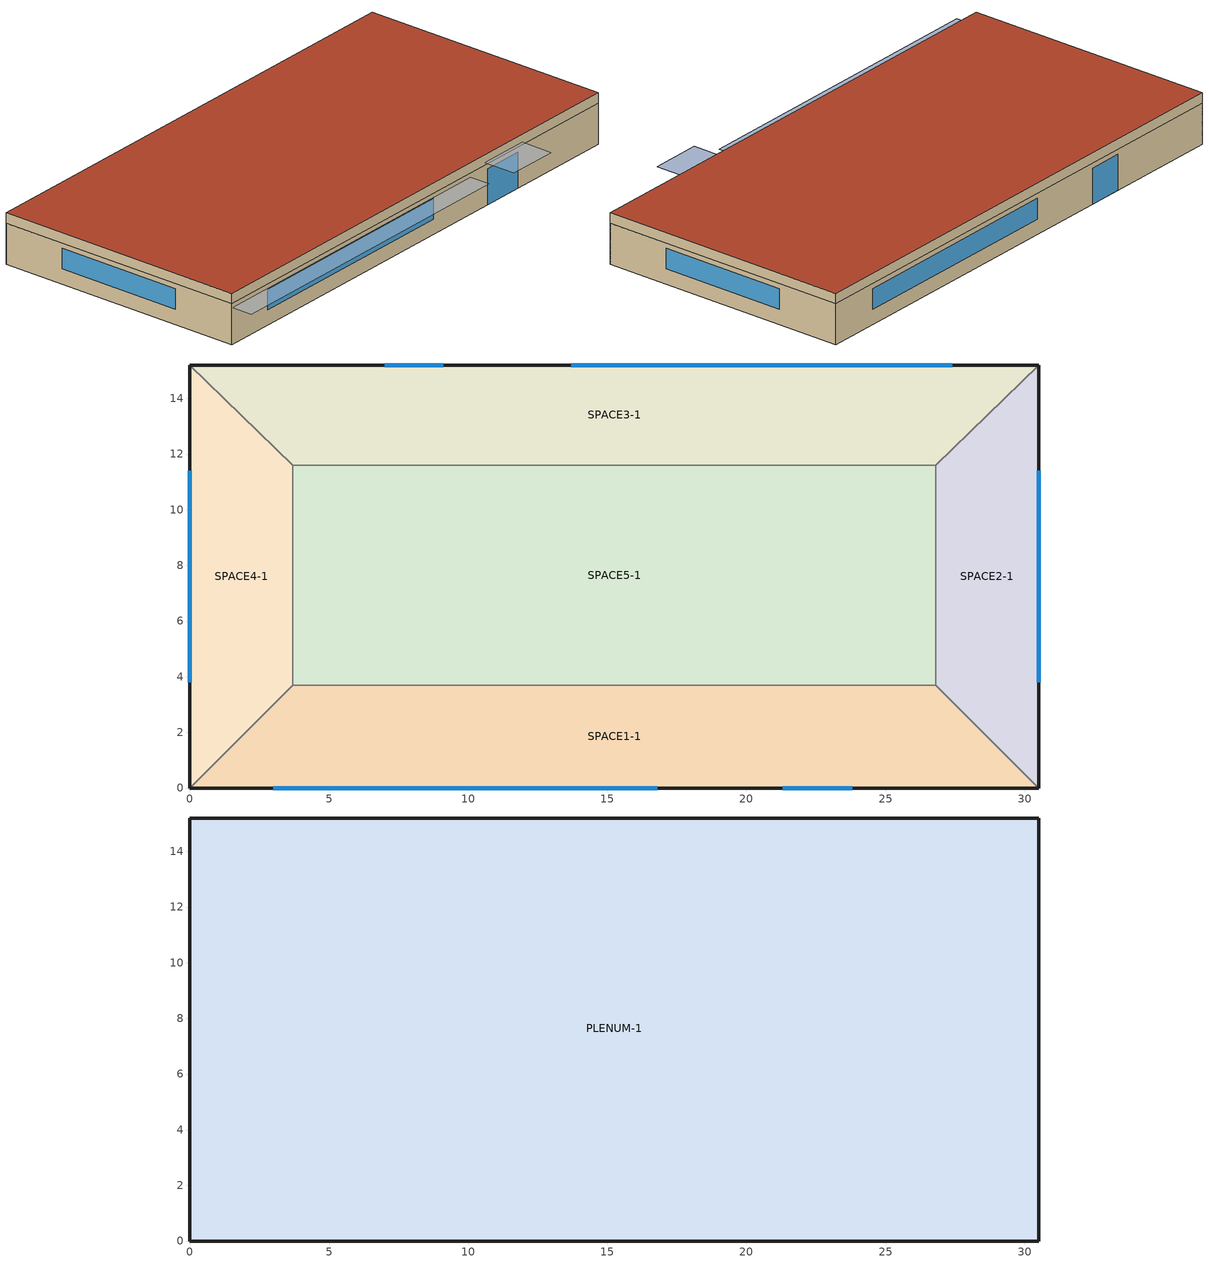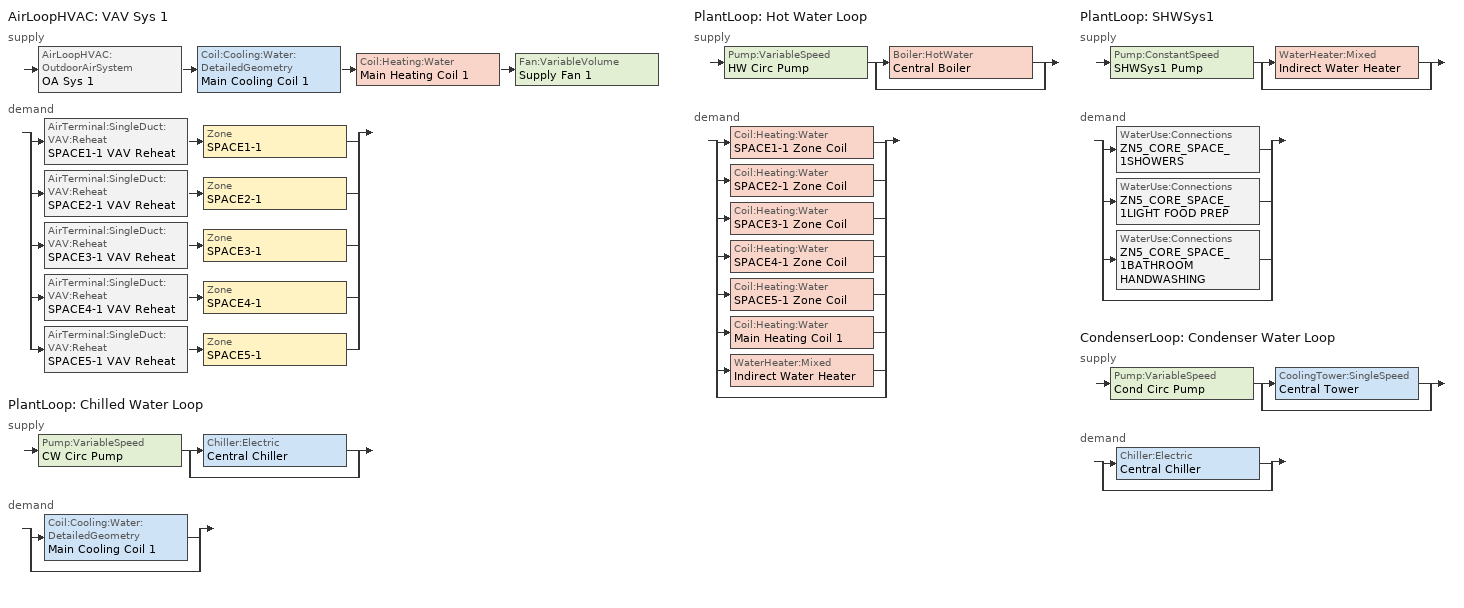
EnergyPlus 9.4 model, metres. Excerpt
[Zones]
SPACE3-1
 floor ground (FLOOR-SLAB-1): 26.8,11.6 3.7,11.6 0,15.2 30.5,15.2 z0
 wall outside (WALL-1): 30.5,15.2 0,15.2 z0:2.4
 wall to SPACE2-1 (INT-WALL-1): 26.8,11.6 30.5,15.2 z0:2.4
 wall to SPACE4-1 (INT-WALL-1): 0,15.2 3.7,11.6 z0:2.4
 wall to SPACE5-1 (INT-WALL-1): 3.7,11.6 26.8,11.6 z0:2.4
 window (Sgl Grey 3mm): 9.1,15.2 7,15.2 z0:2.1
 window (Dbl Clr 3mm/13mm Air): 27.4,15.2 13.7,15.2 z0.9:2.1
SPACE1-1
 floor ground (FLOOR-SLAB-1): 26.8,3.7 30.5,0 0,0 3.7,3.7 z0
 wall outside (WALL-1): 0,0 30.5,0 z0:2.4
 wall to SPACE2-1 (INT-WALL-1): 30.5,0 26.8,3.7 z0:2.4
 wall to SPACE4-1 (INT-WALL-1): 3.7,3.7 0,0 z0:2.4
 wall to SPACE5-1 (INT-WALL-1): 26.8,3.7 3.7,3.7 z0:2.4
 window (Sgl Grey 3mm): 21.3,0 23.8,0 z0:2.1
 window (Dbl Clr 3mm/13mm Air): 3,0 16.8,0 z0.9:2.1
SPACE2-1
 floor ground (FLOOR-SLAB-1): 26.8,11.6 30.5,15.2 30.5,0 26.8,3.7 z0
 wall outside (WALL-1): 30.5,0 30.5,15.2 z0:2.4
 wall to SPACE5-1 (INT-WALL-1): 26.8,11.6 26.8,3.7 z0:2.4
 window (Dbl Clr 3mm/13mm Air): 30.5,3.8 30.5,11.4 z0.9:2.1
SPACE4-1
 floor ground (FLOOR-SLAB-1): 3.7,3.7 0,0 0,15.2 3.7,11.6 z0
 wall outside (WALL-1): 0,15.2 0,0 z0:2.4
 wall to SPACE5-1 (INT-WALL-1): 3.7,3.7 3.7,11.6 z0:2.4
 window (Dbl Clr 3mm/13mm Air): 0,11.4 0,3.8 z0.9:2.1
SPACE5-1
 floor ground (FLOOR-SLAB-1): 26.8,11.6 26.8,3.7 3.7,3.7 3.7,11.6 z0
PLENUM-1
 floor to SPACE1-1 (CLNG-1): 26.8,3.7 30.5,0 0,0 3.7,3.7 z2.4
 floor to SPACE2-1 (CLNG-1): 26.8,11.6 30.5,15.2 30.5,0 26.8,3.7 z2.4
 floor to SPACE3-1 (CLNG-1): 26.8,11.6 3.7,11.6 0,15.2 30.5,15.2 z2.4
 floor to SPACE4-1 (CLNG-1): 3.7,3.7 0,0 0,15.2 3.7,11.6 z2.4
 floor to SPACE5-1 (CLNG-1): 26.8,11.6 26.8,3.7 3.7,3.7 3.7,11.6 z2.4
 wall outside (WALL-1): 30.5,15.2 0,15.2 0,0 30.5,0 30.5,15.2 z2.4:3
 roof outside (ROOF-1): 0,15.2 0,0 30.5,0 30.5,15.2 z3
shading: 0,-1.3 0,0 19.8,0 19.8,-1.3 z2.2; 21,-2 21,0 24.1,0 24.1,-2 z2.6
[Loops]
AirLoopHVAC 'VAV Sys 1'
 supply: AirLoopHVAC:OutdoorAirSystem 'OA Sys 1' > Coil:Cooling:Water:DetailedGeometry 'Main Cooling Coil 1' > Coil:Heating:Water 'Main Heating Coil 1' > Fan:VariableVolume 'Supply Fan 1'
 demand: split
  | AirTerminal:SingleDuct:VAV:Reheat 'SPACE1-1 VAV Reheat' > Zone 'SPACE1-1'
  | AirTerminal:SingleDuct:VAV:Reheat 'SPACE2-1 VAV Reheat' > Zone 'SPACE2-1'
  | AirTerminal:SingleDuct:VAV:Reheat 'SPACE3-1 VAV Reheat' > Zone 'SPACE3-1'
  | AirTerminal:SingleDuct:VAV:Reheat 'SPACE4-1 VAV Reheat' > Zone 'SPACE4-1'
  | AirTerminal:SingleDuct:VAV:Reheat 'SPACE5-1 VAV Reheat' > Zone 'SPACE5-1'
PlantLoop 'Chilled Water Loop'
 supply: Pump:VariableSpeed 'CW Circ Pump' > split
  | Chiller:Electric 'Central Chiller'
  | bypass
 demand: split
  | Coil:Cooling:Water:DetailedGeometry 'Main Cooling Coil 1'
  | bypass
PlantLoop 'Hot Water Loop'
 supply: Pump:VariableSpeed 'HW Circ Pump' > split
  | Boiler:HotWater 'Central Boiler'
  | bypass
 demand: split
  | Coil:Heating:Water 'SPACE1-1 Zone Coil'
  | Coil:Heating:Water 'SPACE2-1 Zone Coil'
  | Coil:Heating:Water 'SPACE3-1 Zone Coil'
  | Coil:Heating:Water 'SPACE4-1 Zone Coil'
  | Coil:Heating:Water 'SPACE5-1 Zone Coil'
  | Coil:Heating:Water 'Main Heating Coil 1'
  | WaterHeater:Mixed 'Indirect Water Heater'
  | bypass
PlantLoop 'SHWSys1'
 supply: Pump:ConstantSpeed 'SHWSys1 Pump' > split
  | WaterHeater:Mixed 'Indirect Water Heater'
  | bypass
 demand: split
  | WaterUse:Connections 'ZN5_CORE_SPACE_1SHOWERS'
  | WaterUse:Connections 'ZN5_CORE_SPACE_1LIGHT FOOD PREP'
  | WaterUse:Connections 'ZN5_CORE_SPACE_1BATHROOM HANDWASHING'
  | bypass
CondenserLoop 'Condenser Water Loop'
 supply: Pump:VariableSpeed 'Cond Circ Pump' > split
  | CoolingTower:SingleSpeed 'Central Tower'
  | bypass
 demand: split
  | Chiller:Electric 'Central Chiller'
  | bypass
[Building]
Building: Loads convergence tolerance value=0.04; Maximum number of warmup days=25; Minimum number of warmup days=6; North axis=30; Solar distribution=FullExterior; Temperature convergence tolerance value=0.4; Terrain=City
[Site:GroundTemperature:BuildingSurface]
20.03, 20.03, 20.13, 20.3, 20.43, 20.52, 20.62, 20.77, 20.78, 20.55, 20.44, 20.2
[Site:Location]
CHICAGO_IL_USA TMY2-94846: Elevation=190; Latitude=41.78; Longitude=-87.75; Time zone=-6
[Site:Precipitation]
Average total annual precipitation=0.80771; Design level for total annual precipitation=0.75; Precipitation model type=ScheduleAndDesignLevel; Precipitation rates schedule=PrecipitationSchd
[Site:WaterMainsTemperature]
Annual average outdoor air temperature=9.69; Calculation method=Correlation; Maximum difference in monthly average outdoor air temperatures=28.1
[SizingPeriod:DesignDay] Barometric pressure=99063; Day of month=21; Daylight saving time indicator=No; Humidity condition type=WetBulb; Rain indicator=No; Snow indicator=No; Solar model indicator=ASHRAEClearSky
Name | Daily dry bulb temperature range | Day type | Maximum dry bulb temperature | Month | Sky clearness | Wetbulb or dewpoint at maximum dry bulb | Wind direction | Wind speed
CHICAGO_IL_USA Annual Cooling 1% Design Conditions DB/MCWB | 10.7 | SummerDesignDay | 31.5 | 7 | 1 | 23 | 230 | 5.3
CHICAGO_IL_USA Annual Heating 99% Design Conditions DB | 0 | WinterDesignDay | -17.3 | 1 | 0 | -17.3 | 270 | 4.9
[Construction]
CLNG-1: MAT-CLNG-1
Dbl Clr 3mm/13mm Air: CLEAR 3MM, AIR 13MM, CLEAR 3MM
FLOOR-SLAB-1: CC03, CP01
INT-WALL-1: GP02, AL21, GP02
ROOF-1: RG01, BR01, IN46, WD01
Sgl Grey 3mm: GREY 3MM
WALL-1: WD01, PW03, IN02, GP01
[Material] Thermal absorptance=0.9
Name | Conductivity | Density | Roughness | Solar absorptance | Specific heat | Thickness | Visible absorptance
BR01 | 0.162 | 1121 | VeryRough | 0.7 | 1464 | 0.0095 | 0.7
CC03 | 1.31 | 2243 | MediumRough | 0.65 | 837 | 0.1016 | 0.65
GP01 | 0.16 | 801 | MediumSmooth | 0.75 | 837 | 0.0127 | 0.75
GP02 | 0.16 | 801 | MediumSmooth | 0.75 | 837 | 0.0159 | 0.75
IN02 | 0.043 | 10 | Rough | 0.75 | 837 | 0.0901 | 0.75
IN46 | 0.023 | 24 | VeryRough | 0.5 | 1590 | 0.0762 | 0.5
PW03 | 0.115 | 545 | MediumSmooth | 0.78 | 1213 | 0.0127 | 0.78
RG01 | 1.442 | 881 | Rough | 0.65 | 1674 | 0.0127 | 0.65
WD01 | 0.115 | 513 | MediumSmooth | 0.78 | 1381 | 0.0191 | 0.78
[Material:AirGap]
AL21: Thermal resistance=0.157
[Material:NoMass] Roughness=Rough
Name | Solar absorptance | Thermal absorptance | Thermal resistance | Visible absorptance
CP01 | 0.75 | 0.9 | 0.367 | 0.75
MAT-CLNG-1 | 0.65 | 0.65 | 0.652259 | 0.65
[WindowMaterial:Gas]
AIR 13MM: Gas type=Air; Thickness=0.0127
[WindowMaterial:Glazing] Back side infrared hemispherical emissivity=0.84; Conductivity=0.9; Front side infrared hemispherical emissivity=0.84; Infrared transmittance at normal incidence=0; Optical data type=SpectralAverage; Thickness=0.003
Name | Back side solar reflectance at normal incidence | Back side visible reflectance at normal incidence | Front side solar reflectance at normal incidence | Front side visible reflectance at normal incidence | Solar transmittance at normal incidence | Visible transmittance at normal incidence
CLEAR 3MM | 0.075 | 0.081 | 0.075 | 0.081 | 0.837 | 0.898
GREY 3MM | 0.061 | 0.061 | 0.061 | 0.061 | 0.626 | 0.611
[AirLoopHVAC]
VAV Sys 1: Design supply air flow rate=Autosize
[AirLoopHVAC:ReturnPlenum]
Return-Plenum-1: Zone=PLENUM-1
[AirTerminal:SingleDuct:VAV:Reheat] Availability schedule=ReheatCoilAvailSched; Constant minimum air flow fraction=0.3; Convergence tolerance=0.001; Damper heating action=ReverseWithLimits; Maximum air flow rate=Autosize; Maximum flow fraction during reheat=Autosize; Maximum flow per zone floor area during reheat=Autosize; Maximum hot water or steam flow rate=Autosize; Minimum hot water or steam flow rate=0; Zone minimum air flow input method=Constant
Name | Reheat coil
SPACE1-1 VAV Reheat | SPACE1-1 Zone Coil
SPACE2-1 VAV Reheat | SPACE2-1 Zone Coil
SPACE3-1 VAV Reheat | SPACE3-1 Zone Coil
SPACE4-1 VAV Reheat | SPACE4-1 Zone Coil
SPACE5-1 VAV Reheat | SPACE5-1 Zone Coil
[AvailabilityManager:Scheduled]
VAV Sys 1 Avail: Schedule=FanAvailSched
[Boiler:HotWater]
Central Boiler: Boiler flow mode=LeavingSetpointModulated; Design water flow rate=Autosize; Efficiency curve temperature evaluation variable=LeavingBoiler; Fuel type=NaturalGas; Maximum part load ratio=1.2; Minimum part load ratio=0; Nominal capacity=Autosize; Nominal thermal efficiency=0.8; Normalized boiler efficiency curve=BoilerEfficiency; Optimum part load ratio=1; Water outlet upper temperature limit=100
[Chiller:Electric]
Central Chiller: Chilled water outlet temperature lower limit=5; Chiller flow mode=LeavingSetpointModulated; Condenser type=WaterCooled; Design chilled water flow rate=Autosize; Design chilled water outlet temperature=6.667; Design condenser fluid flow rate=Autosize; Design condenser inlet temperature=29.44; Maximum part load ratio=1; Minimum part load ratio=0; Nominal capacity=Autosize; Nominal cop=3.2; Optimum part load ratio=0.65; Temperature rise coefficient=2.682759; Coefficient 1 of capacity ratio curve=0.944836; Coefficient 1 of full load ratio curve=0.03303; Coefficient 1 of power ratio curve=1.907846; Coefficient 2 of capacity ratio curve=-0.0570088; Coefficient 2 of full load ratio curve=0.6852; Coefficient 2 of power ratio curve=-1.20499; Coefficient 3 of capacity ratio curve=-0.00185486; Coefficient 3 of full load ratio curve=0.2818; Coefficient 3 of power ratio curve=0.263462
[Coil:Cooling:Water:DetailedGeometry]
Main Cooling Coil 1: Availability schedule=CoolingCoilAvailSched; Coil depth=Autosize; Fin diameter=Autosize; Fin surface area=Autosize; Maximum water flow rate=Autosize; Minimum airflow area=Autosize; Number of tubes per row=Autosize; Total tube inside area=Autosize; Tube outside surface area=Autosize
[Coil:Heating:Water] Availability schedule=ReheatCoilAvailSched; Maximum water flow rate=Autosize; Performance input method=UFactorTimesAreaAndDesignWaterFlowRate; Rated capacity=Autosize; Rated inlet air temperature=16.6; Rated inlet water temperature=82.2; Rated outlet air temperature=32.2; Rated outlet water temperature=71.1; U factor times area value=Autosize
Main Heating Coil 1; SPACE1-1 Zone Coil; SPACE2-1 Zone Coil; SPACE3-1 Zone Coil; SPACE4-1 Zone Coil; SPACE5-1 Zone Coil
[CondenserEquipmentList]
All Towers: Central Tower, CoolingTower:SingleSpeed
[CondenserEquipmentOperationSchemes]
Tower Loop Operation: Control scheme 1=Year Round Tower Operation; Control scheme 1 schedule=PlantOnSched
[CondenserLoop]
Condenser Water Loop: Condenser equipment operation scheme=Tower Loop Operation; Condenser loop volume=Autocalculate; Fluid type=Water; Load distribution scheme=SequentialLoad; Maximum loop flow rate=Autosize; Maximum loop temperature=80; Minimum loop flow rate=0; Minimum loop temperature=10
[Controller:OutdoorAir]
OA Controller 1: Economizer control action type=ModulateFlow; Economizer control type=FixedDryBulb; Economizer maximum limit dry bulb temperature=19; Economizer minimum limit dry bulb temperature=4; Lockout type=NoLockout; Maximum outdoor air flow rate=Autosize; Minimum limit type=FixedMinimum; Minimum outdoor air flow rate=Autosize; Minimum outdoor air schedule=Min OA Sched
[Controller:WaterCoil] Actuator variable=Flow; Control variable=Temperature; Controller convergence tolerance=0.002; Maximum actuated flow=Autosize; Minimum actuated flow=0
Name | Action
Central Cooling Coil Contoller 1 | Reverse
Central Heating Coil Contoller 1 | Normal
[CoolingTower:SingleSpeed]
Central Tower: Blowdown calculation mode=ConcentrationRatio; Blowdown concentration ratio=3; Design air flow rate=Autosize; Design fan power=Autosize; Design u factor times area value=Autosize; Design water flow rate=Autosize; Drift loss percent=0.008; Evaporation loss mode=SaturatedExit; Free convection regime air flow rate=0; Free convection regime u factor times area value=0; Performance input method=UFactorTimesAreaAndDesignWaterFlowRate; Supply water storage tank=Tank for towers and landscaping
[DesignSpecification:OutdoorAir] Outdoor air flow per person=0.00944; Outdoor air flow per zone=0; Outdoor air flow per zone floor area=0; Outdoor air method=Flow/Person
SZ DSOA SPACE1-1; SZ DSOA SPACE2-1; SZ DSOA SPACE3-1; SZ DSOA SPACE4-1; SZ DSOA SPACE5-1
[ElectricEquipment] Design level calculation method=EquipmentLevel; Fraction latent=0; Fraction lost=0; Schedule=EQUIP-1
Name | Zone or zonelist | Design level | End use subcategory | Fraction radiant
SPACE1-1 ElecEq 1 | SPACE1-1 | 1056 | Computers | 0.3
SPACE1-1 ElecEq 2 | SPACE1-1 | 200 | Copy Machines | 0.3
SPACE1-1 ElecEq 3 | SPACE1-1 | 200 | People Movers | 0.1
SPACE2-1 ElecEq 1 | SPACE2-1 | 456 | Computers | 0.3
SPACE3-1 ElecEq 1 | SPACE3-1 | 1056 | Computers | 0.3
SPACE3-1 ElecEq 2 | SPACE3-1 | 200 | Fax Machines | 0.3
SPACE4-1 ElecEq 1 | SPACE4-1 | 100 | Laundry | 0.3
SPACE5-1 ElecEq 1 | SPACE5-1 | 1976 | Computers | 0.3
[Exterior:FuelEquipment]
Parking Garage Fans: Design level=1000; End use subcategory=Parking Garage Ventilation; Fuel use type=Electricity; Schedule=Always On Sch
[Exterior:Lights] Schedule=Always On Sch
Name | Control option | Design level | End use subcategory
OutsideLightsDuskToDawn | AstronomicalClock | 1500 | Grounds Lighting
OutsideLightsSchedule | AstronomicalClock | 1000 | Facade Lighting
Parking Garage Lights | ScheduleNameOnly | 800 | Parking Lighting
[Fan:VariableVolume]
Supply Fan 1: Availability schedule=FanAvailSched; End use subcategory=Interior Ventilation; Fan power coefficient 1=0.350712; Fan power coefficient 2=0.308505; Fan power coefficient 3=-0.541374; Fan power coefficient 4=0.871988; Fan power coefficient 5=0; Fan power minimum flow fraction=0.25; Fan power minimum flow rate input method=Fraction; Fan total efficiency=0.7; Maximum flow rate=Autosize; Motor efficiency=0.9; Motor in airstream fraction=1; Pressure rise=600
[GasEquipment] Carbon dioxide generation rate=0; Design level calculation method=EquipmentLevel; Fraction latent=0; Fraction lost=0; Fraction radiant=0.3; Schedule=EQUIP-1
Name | Zone or zonelist | Design level | End use subcategory
SPACE2-1 GasEq 1 | SPACE2-1 | 1000 | Cooking
SPACE4-1 GasEq 1 | SPACE4-1 | 808 | Laundry
[HotWaterEquipment]
SPACE2-1 HWEq 1: Zone or zonelist=SPACE2-1; Design level=300; Design level calculation method=EquipmentLevel; End use subcategory=Dishwashing; Fraction latent=0.2; Fraction lost=0.5; Fraction radiant=0.1; Schedule=EQUIP-1
[Lights] Design level calculation method=LightingLevel; Fraction radiant=0.59; Fraction visible=0.2; Return air fraction=0.2; Schedule=LIGHTS-1
Name | Zone or zonelist | End use subcategory | Fraction replaceable | Lighting level
SPACE1-1 Lights 1 | SPACE1-1 | General | 1 | 1584
SPACE1-1 Lights 2 | SPACE1-1 | Task Lights | 0 | 480
SPACE2-1 Lights 1 | SPACE2-1 |  | 1 | 684
SPACE2-1 Lights 2 | SPACE2-1 | Accent Lighting | 0 | 684
SPACE3-1 Lights 1 | SPACE3-1 | General | 1 | 1584
SPACE3-1 Lights 2 | SPACE3-1 | Task Lights | 1 | 480
SPACE4-1 Lights 1 | SPACE4-1 |  | 1 | 684
SPACE5-1 Lights 1 | SPACE5-1 | General | 1 | 2964
SPACE5-1 Lights 2 | SPACE5-1 | Task Lights | 0 | 2964
[People] Activity level schedule=ActSchd; Air velocity schedule=AIR_VELO_SCH; Carbon dioxide generation rate=3.82e-08; Clothing insulation calculation method=ClothingInsulationSchedule; Clothing insulation schedule=CLOTHING_SCH; Fraction radiant=0.3; Mean radiant temperature calculation type=ZoneAveraged; Number of people calculation method=People; Number of people schedule=OCCUPY-1; Sensible heat fraction=0.55; Thermal comfort model 1 type=Fanger; Work efficiency schedule=WORK_EFF_SCH
Name | Zone or zonelist | Number of people
SPACE1-1 People 1 | SPACE1-1 | 11
SPACE2-1 People 1 | SPACE2-1 | 5
SPACE3-1 People 1 | SPACE3-1 | 11
SPACE4-1 People 1 | SPACE4-1 | 5
SPACE5-1 People 1 | SPACE5-1 | 20
[PlantEquipmentList]
Cooling Plant: Central Chiller, Chiller:Electric
SHWSys1 Equipment List: Indirect Water Heater, WaterHeater:Mixed
heating plant: Central Boiler, Boiler:HotWater
[PlantEquipmentOperation:CoolingLoad] Load range 1 lower limit=0
Name | Load range 1 upper limit | Range 1 equipment list
Central Chiller Only | 900000 | Cooling Plant
Year Round Tower Operation | 90000000 | All Towers
[PlantEquipmentOperation:HeatingLoad] Load range 1 lower limit=0
Name | Load range 1 upper limit | Range 1 equipment list
Central Boiler Only | 1000000 | heating plant
SHWSys1 Operation Scheme | 1000000000000000 | SHWSys1 Equipment List
[PlantEquipmentOperationSchemes] Control scheme 1 schedule=PlantOnSched
Name | Control scheme 1
CW Loop Operation | Central Chiller Only
Hot Loop Operation | Central Boiler Only
SHWSys1 Loop Operation Scheme List | SHWSys1 Operation Scheme
[PlantLoop] Fluid type=Water; Maximum loop flow rate=Autosize; Minimum loop flow rate=0; Plant loop volume=Autocalculate
Name | Load distribution scheme | Maximum loop temperature | Minimum loop temperature | Plant equipment operation scheme
Chilled Water Loop | SequentialLoad | 98 | 1 | CW Loop Operation
Hot Water Loop | SequentialLoad | 100 | 10 | Hot Loop Operation
SHWSys1 | Optimal | 60 | 10 | SHWSys1 Loop Operation Scheme List
[Pump:ConstantSpeed]
SHWSys1 Pump: Design flow rate=Autosize; Design power consumption=Autosize; Design pump head=179352; Fraction of motor inefficiencies to fluid stream=0; Motor efficiency=0.9; Pump control type=Intermittent
[Pump:VariableSpeed] Design maximum flow rate=Autosize; Design minimum flow rate=0; Design power consumption=Autosize; Design pump head=179352; Fraction of motor inefficiencies to fluid stream=0; Motor efficiency=0.9; Pump control type=Intermittent; Coefficient 1 of the part load performance curve=0; Coefficient 2 of the part load performance curve=1; Coefficient 3 of the part load performance curve=0; Coefficient 4 of the part load performance curve=0
Name | Pump flow rate schedule
CW Circ Pump; Cond Circ Pump | CoolingPumpAvailSched
HW Circ Pump
[SetpointManager:FollowOutdoorAirTemperature]
MyCondenserControl: Control variable=Temperature; Maximum setpoint temperature=80; Minimum setpoint temperature=10; Offset temperature difference=0; Reference temperature type=OutdoorAirWetBulb; Setpoint node or nodelist=Condenser Supply Outlet Node
[SetpointManager:MixedAir]
Mixed Air Temp Manager 1: Control variable=Temperature; Setpoint node or nodelist=Main Branch SetPoint Node List
[SetpointManager:OutdoorAirReset] Control variable=Temperature; Outdoor high temperature=21.11; Outdoor low temperature=-17.778; Setpoint at outdoor high temperature=70; Setpoint at outdoor low temperature=80
Name | Setpoint node or nodelist
Central Boiler Setpoint Manager | Central Boiler Outlet Node
Hot Water Loop Setpoint Manager | Hot Water Loop Setpoint Node List
[SetpointManager:Scheduled] Control variable=Temperature
Name | Schedule | Setpoint node or nodelist
Central Chiller Setpoint Manager | CW Loop Temp Schedule | Central Chiller Outlet Node
Chilled Water Loop Setpoint Manager | CW Loop Temp Schedule | Chilled Water Loop Setpoint Node List
SHWSys1 Loop Setpoint Manager | SHWSys1-Loop-Temp-Schedule | SHWSys1 Supply Outlet Node
Supply Air Temp Manager 1 | Seasonal Reset Supply Air Temp Sch | Supply Air Temp Nodes 1
[Sizing:Plant]
Name | Design loop exit temperature | Loop design temperature difference | Loop type
Hot Water Loop | 82 | 11 | Heating
Chilled Water Loop | 7.22 | 6.67 | Cooling
Condenser Water Loop | 29.4 | 5.6 | Condenser
SHWSys1 | 56 | 5 | Heating
[Sizing:System]
VAV Sys 1: 100 outdoor air in cooling=No; 100 outdoor air in heating=No; Central cooling capacity control method=VAV; Central cooling design supply air humidity ratio=0.008; Central cooling design supply air temperature=12.8; Central heating design supply air humidity ratio=0.008; Central heating design supply air temperature=16.7; Central heating maximum system air flow ratio=0.3; Cooling design capacity=Autosize; Cooling design capacity method=CoolingDesignCapacity; Cooling supply air flow rate=0; Cooling supply air flow rate method=DesignDay; Design outdoor air flow rate=Autosize; Heating design capacity=Autosize; Heating design capacity method=HeatingDesignCapacity; Heating supply air flow rate=0; Heating supply air flow rate method=DesignDay; Precool design humidity ratio=0.008; Precool design temperature=11; Preheat design humidity ratio=0.008; Preheat design temperature=7; Type of load to size on=Sensible; Type of zone sum to use=NonCoincident; Zone maximum outdoor air fraction=1
[Sizing:Zone] Account for dedicated outdoor air system=No; Cooling design air flow method=DesignDay; Cooling design air flow rate=0; Dedicated outdoor air high setpoint temperature for design=Autosize; Dedicated outdoor air low setpoint temperature for design=Autosize; Dedicated outdoor air system control strategy=NeutralSupplyAir; Heating design air flow method=DesignDay; Heating design air flow rate=0; Zone cooling design supply air humidity ratio=0.009; Zone cooling design supply air temperature=14; Zone cooling design supply air temperature input method=SupplyAirTemperature; Zone cooling sizing factor=0; Zone heating design supply air humidity ratio=0.004; Zone heating design supply air temperature=50; Zone heating design supply air temperature input method=SupplyAirTemperature; Zone heating sizing factor=0
Name | Design specification outdoor air object
SPACE1-1 | SZ DSOA SPACE1-1
SPACE2-1 | SZ DSOA SPACE2-1
SPACE3-1 | SZ DSOA SPACE3-1
SPACE4-1 | SZ DSOA SPACE4-1
SPACE5-1 | SZ DSOA SPACE5-1
[SteamEquipment]
SPACE4-1 ElecEq 1: Zone or zonelist=SPACE4-1; Design level=1050; Design level calculation method=EquipmentLevel; End use subcategory=Laundry; Fraction latent=0.5; Fraction lost=0; Fraction radiant=0.3; Schedule=EQUIP-1
[ThermostatSetpoint:DualSetpoint]
DualSetPoint: Cooling setpoint temperature schedule=Clg-SetP-Sch; Heating setpoint temperature schedule=Htg-SetP-Sch
[ThermostatSetpoint:SingleCooling]
CoolingSetpoint: Setpoint temperature schedule=Clg-SetP-Sch
[ThermostatSetpoint:SingleHeating]
HeatingSetpoint: Setpoint temperature schedule=Htg-SetP-Sch
[WaterHeater:Mixed]
Indirect Water Heater: Ambient temperature indicator=Zone; Ambient temperature zone=SPACE5-1; Deadband temperature difference=5; Heater control type=Cycle; Heater fuel type=Electricity; Heater maximum capacity=0; Heater thermal efficiency=0.8; Indirect water heating recovery time=1; Maximum temperature limit=82.2222; Off cycle loss coefficient to ambient temperature=5; Off cycle parasitic fuel type=Electricity; On cycle loss coefficient to ambient temperature=5; On cycle parasitic fuel type=Electricity; Setpoint temperature schedule=Hot Water Setpoint Temperature Schedule; Source side design flow rate=Autosize; Source side effectiveness=0.9; Tank volume=Autosize; Use side design flow rate=Autosize; Use side effectiveness=1
[WaterHeater:Sizing]
WaterHeater:Sizing 1: Design mode=PeakDraw; Nominal tank volume for autosizing plant connections=1; Time for tank recovery=0; Time storage can meet peak draw=0.538503; Waterheater=Indirect Water Heater
[WaterUse:Connections]
Name | Water use equipment name 1
ZN5_CORE_SPACE_1BATHROOM HANDWASHING | ZN5_CORE_SPACE_1BATHROOM HANDWASHING
ZN5_CORE_SPACE_1LIGHT FOOD PREP | ZN5_CORE_SPACE_1LIGHT FOOD PREP
ZN5_CORE_SPACE_1SHOWERS | ZN5_CORE_SPACE_1SHOWERS
[WaterUse:Equipment]
Name | End use subcategory | Flow rate fraction schedule | Hot water supply temperature schedule | Peak flow rate | Target temperature schedule | Zone | Sensible fraction schedule
SPACE1-1 DHW 1; SPACE3-1 DHW 1 | Bathrooms | Bathroom Flow Frac Sch | Hot Water Supply Temp Schedule | 0.00015 | Bathroom Target Temp Schedule
SPACE2-1 DHW 1 | Kitchen Sink | Kitchen Flow Frac Sch | Hot Water Supply Temp Schedule | 4e-05 | Kitchen Target Temp Schedule
ZN5_CORE_SPACE_1BATHROOM HANDWASHING | BATHROOM HANDWASHING | Bathroom Flow Frac Sch | ZN5_CORE_SPACE_1BATHROOM HANDWASHINGHot Supply Temp Sched | 0.000433333 | ZN5_CORE_SPACE_1BATHROOM HANDWASHING Temp Sched | SPACE5-1 | ZN5_CORE_SPACE_1BATHROOM HANDWASHING Enthalpy Gain Fract
ZN5_CORE_SPACE_1LIGHT FOOD PREP | LIGHT FOOD PREP | Kitchen Flow Frac Sch | ZN5_CORE_SPACE_1LIGHT FOOD PREPHot Supply Temp Sched | 3.25e-05 | ZN5_CORE_SPACE_1LIGHT FOOD PREP Temp Sched | SPACE5-1 | ZN5_CORE_SPACE_1LIGHT FOOD PREP Enthalpy Gain Fract
ZN5_CORE_SPACE_1SHOWERS | SHOWERS | Shower flow sched | ZN5_CORE_SPACE_1SHOWERSHot Supply Temp Sched | 5e-05 | ZN5_CORE_SPACE_1SHOWERS Temp Sched | SPACE5-1 | ZN5_CORE_SPACE_1SHOWERS Enthalpy Gain Fract
[WaterUse:RainCollector]
roof rainwater collector: Collection loss factor=0.1; Loss factor mode=Constant; Maximum collection rate=1; Storage tank=Tank for towers and landscaping; Collection surface name 1=TOP-1
[WaterUse:Storage]
Tank for towers and landscaping: Backup mains capacity=1; Design in flow rate=20; Design out flow rate=20; Float valve off capacity=2.5; Float valve on capacity=2.1; Initial volume=2.5; Maximum capacity=5; Type of supply controlled by float valve=GroundwaterWell; Water quality subcategory=Rain and well water; Water temperature schedule=Water Tank Temp Sched; Water thermal mode=ScheduledTemperature
[WaterUse:Well]
Well 1: Pump rated flow rate=0.1; Pump rated power consumption=120; Storage tank=Tank for towers and landscaping
[Zone] Multiplier=1; Type=1
Name | Ceiling height | Volume
PLENUM-1 | 0.6096 | 283.2
SPACE1-1; SPACE3-1 | 2.4384 | 239.247
SPACE2-1; SPACE4-1 | 2.4384 | 103.311
SPACE5-1 | 2.4384 | 447.683
[ZoneControl:Thermostat] Control 1=CoolingSetPoint; Control 2=HeatingSetpoint; Control 3=DualSetPoint; Control type schedule=Zone Control Type Sched
Name | Zone or zonelist
SPACE1-1 Control | SPACE1-1
SPACE2-1 Control | SPACE2-1
SPACE3-1 Control | SPACE3-1
SPACE4-1 Control | SPACE4-1
SPACE5-1 Control | SPACE5-1
[Zone equipment]
SPACE1-1: SPACE1-1 VAV Reheat
SPACE2-1: SPACE2-1 VAV Reheat
SPACE3-1: SPACE3-1 VAV Reheat
SPACE4-1: SPACE4-1 VAV Reheat
SPACE5-1: SPACE5-1 VAV Reheat
[ZoneInfiltration:DesignFlowRate] Constant term coefficient=0; Design flow rate calculation method=Flow/Zone; Schedule=INFIL-SCH; Temperature term coefficient=0; Velocity squared term coefficient=0; Velocity term coefficient=0.2237
Name | Zone or zonelist | Design flow rate
SPACE1-1 Infil 1 | SPACE1-1 | 0.0167
SPACE2-1 Infil 1 | SPACE2-1 | 0.00717
SPACE3-1 Infil 1 | SPACE3-1 | 0.0167
SPACE4-1 Infil 1 | SPACE4-1 | 0.00717
SPACE5-1 Infil 1 | SPACE5-1 | 0.031089
[Curve:Quadratic]
BoilerEfficiency: Maximum value of x=1; Minimum value of x=0; Coefficient1 constant=1; Coefficient2 x=0; Coefficient3 x 2=0
[Schedule:Compact]
AIR_VELO_SCH; ZN5_CORE_SPACE_1BATHROOM HANDWASHING Enthalpy Gain Fract; ZN5_CORE_SPACE_1LIGHT FOOD PREP Enthalpy Gain Fract: Through: 12/31, For: AllDays, Until: 24:00, 0.2
ActSchd: Through: 12/31, For: AllDays, Until: 24:00, 117.24
Always On Sch; PlantOnSched: Through: 12/31, For: AllDays, Until: 24:00, 1
Bathroom Flow Frac Sch; Kitchen Flow Frac Sch: THROUGH: 12/31, FOR: AllDays, UNTIL: 4:00, 0, UNTIL: 8:00, 0.1, UNTIL: 12:00, 0.3, UNTIL: 16:00, 0.5, UNTIL: 20:00, 0.2, UNTIL: 24:00, 0
Bathroom Target Temp Schedule: Through: 12/31, For: AllDays, Until: 24:00, 40
CLOTHING_SCH: Through: 04/30, For: AllDays, Until: 24:00, 1.1, Through: 09/30, For: AllDays, Until: 24:00, 0.6, Through: 12/31, For: AllDays, Until: 24:00, 1.1
CW Loop Temp Schedule: Through: 12/31, For: AllDays, Until: 24:00, 7.22
Clg-SetP-Sch: Through: 12/31, For: SummerDesignDay, Until: 24:00, 23.9, For: WinterDesignDay, Until: 24:00, 40, For: WeekDays, Until: 7:00, 40, Until: 18:00, 23.9, Until: 24:00, 40, For: WeekEnds Holiday, Until: 7:00, 40, Until: 13:00, 23.9, Until: 24:00, 32.2, For: AllOtherDays, Until: 7:00, 40, Until: 18:00, 23.9, Until: 24:00, 40
CoolingCoilAvailSched: Through: 3/31, For: AllDays, Until: 9:00, 0, Until: 18:00, 1, Until: 24:00, 0, Through: 9/30, For: WeekDays, Until: 24:00, 1, For: SummerDesignDay WinterDesignDay, Until: 24:00, 1, For: AllOtherDays, Until: 24:00, 0, Through: 12/31, For: AllDays, Until: 9:00, 0, Until: 18:00, 1, Until: 24:00, 0
CoolingPumpAvailSched: Through: 3/31, For: AllDays, Until: 9:00, 0, Until: 18:00, 1, Until: 24:00, 0, Through: 9/30, For: AllDays, Until: 24:00, 1, Through: 12/31, For: AllDays, Until: 9:00, 0, Until: 18:00, 1, Until: 24:00, 0
EQUIP-1: Through: 12/31, For: WeekDays SummerDesignDay CustomDay1 CustomDay2, Until: 8:00, 0.02, Until: 9:00, 0.4, Until: 14:00, 0.9, Until: 15:00, 0.8, Until: 16:00, 0.7, Until: 18:00, 0.5, Until: 20:00, 0.3, Until: 24:00, 0.02, For: Weekends WinterDesignDay Holiday, Until: 24:00, 0.2
FanAvailSched: Through: 3/31, For: AllDays, Until: 24:00, 1, Through: 9/30, For: WeekDays, Until: 7:00, 0, Until: 18:00, 1, Until: 24:00, 0, For: SummerDesignDay WinterDesignDay, Until: 24:00, 1, For: AllOtherDays, Until: 24:00, 0, Through: 12/31, For: AllDays, Until: 24:00, 1
Hot Water Setpoint Temperature Schedule; Hot Water Supply Temp Schedule: Through: 12/31, For: AllDays, Until: 24:00, 60
Htg-SetP-Sch: Through: 12/31, For: SummerDesignDay, Until: 24:00, 12.8, For: WinterDesignDay, Until: 24:00, 21.1, For: WeekDays, Until: 7:00, 12.8, Until: 18:00, 21.1, Until: 24:00, 12.8, For: WeekEnds Holiday, Until: 7:00, 12.8, Until: 13:00, 21.1, Until: 24:00, 12.8, For: AllOtherDays, Until: 7:00, 12.8, Until: 18:00, 21.1, Until: 24:00, 12.8
INFIL-SCH: Through: 3/31, For: AllDays, Until: 24:00, 1, Through: 10/31, For: AllDays, Until: 24:00, 0, Through: 12/31, For: AllDays, Until: 24:00, 1
Kitchen Target Temp Schedule: Through: 12/31, For: AllDays, Until: 24:00, 50
LIGHTS-1: Through: 12/31, For: WeekDays SummerDesignDay CustomDay1 CustomDay2, Until: 8:00, 0.05, Until: 9:00, 0.9, Until: 10:00, 0.95, Until: 11:00, 1, Until: 12:00, 0.95, Until: 13:00, 0.8, Until: 14:00, 0.9, Until: 18:00, 1, Until: 19:00, 0.6, Until: 21:00, 0.2, Until: 24:00, 0.05, For: Weekends WinterDesignDay Holiday, Until: 24:00, 0.05
Min OA Sched: Through: 12/31, For: Weekdays, Until: 6:00, 1, Until: 18:00, 1, Until: 24:00, 1, For: AllOtherDays, Until: 24:00, 1
OCCUPY-1: Through: 12/31, For: WeekDays SummerDesignDay CustomDay1 CustomDay2, Until: 8:00, 0, Until: 11:00, 1, Until: 12:00, 0.8, Until: 13:00, 0.4, Until: 14:00, 0.8, Until: 18:00, 1, Until: 19:00, 0.5, Until: 21:00, 0.1, Until: 24:00, 0, For: Weekends WinterDesignDay Holiday, Until: 24:00, 0
ReheatCoilAvailSched: Through: 3/31, For: AllDays, Until: 24:00, 1, Through: 9/30, For: WeekDays, Until: 7:00, 0, Until: 17:00, 1, Until: 24:00, 0, For: SummerDesignDay WinterDesignDay, Until: 24:00, 1, For: AllOtherDays, Until: 24:00, 0, Through: 12/31, For: AllDays, Until: 24:00, 1
SHWSys1-Loop-Temp-Schedule: Through: 12/31, For: AllDays, Until: 24:00, 56
Seasonal Reset Supply Air Temp Sch: Through: 3/31, For: AllDays, Until: 24:00, 16, Through: 9/30, For: AllDays, Until: 24:00, 13, Through: 12/31, For: AllDays, Until: 24:00, 16
Shower flow sched: THROUGH: 12/31, FOR: AllDays, UNTIL: 6:00, 0, UNTIL: 9:00, 0.3, UNTIL: 10:00, 0, UNTIL: 12:00, 0, UNTIL: 14:00, 1, UNTIL: 24:00, 0
WORK_EFF_SCH: Through: 12/31, For: AllDays, Until: 24:00, 0
Water Tank Temp Sched: Through: 12/31, For: AllDays, Until: 24:00, 22
ZN5_CORE_SPACE_1BATHROOM HANDWASHING Temp Sched: Through: 12/31, For: AllDays, Until: 24:00, 40.4
ZN5_CORE_SPACE_1BATHROOM HANDWASHINGHot Supply Temp Sched; ZN5_CORE_SPACE_1LIGHT FOOD PREPHot Supply Temp Sched; ZN5_CORE_SPACE_1SHOWERSHot Supply Temp Sched: Through: 12/31, For: AllDays, Until: 24:00, 55
ZN5_CORE_SPACE_1LIGHT FOOD PREP Temp Sched: Through: 12/31, For: AllDays, Until: 24:00, 38.5
ZN5_CORE_SPACE_1SHOWERS Enthalpy Gain Fract: Through: 12/31, For: AllDays, Until: 24:00, 0.4
ZN5_CORE_SPACE_1SHOWERS Temp Sched: Through: 12/31, For: AllDays, Until: 24:00, 37
Zone Control Type Sched: Through: 12/31, For: SummerDesignDay, Until: 24:00, 2, For: WinterDesignDay, Until: 24:00, 1, For: AllOtherDays, Until: 24:00, 4
